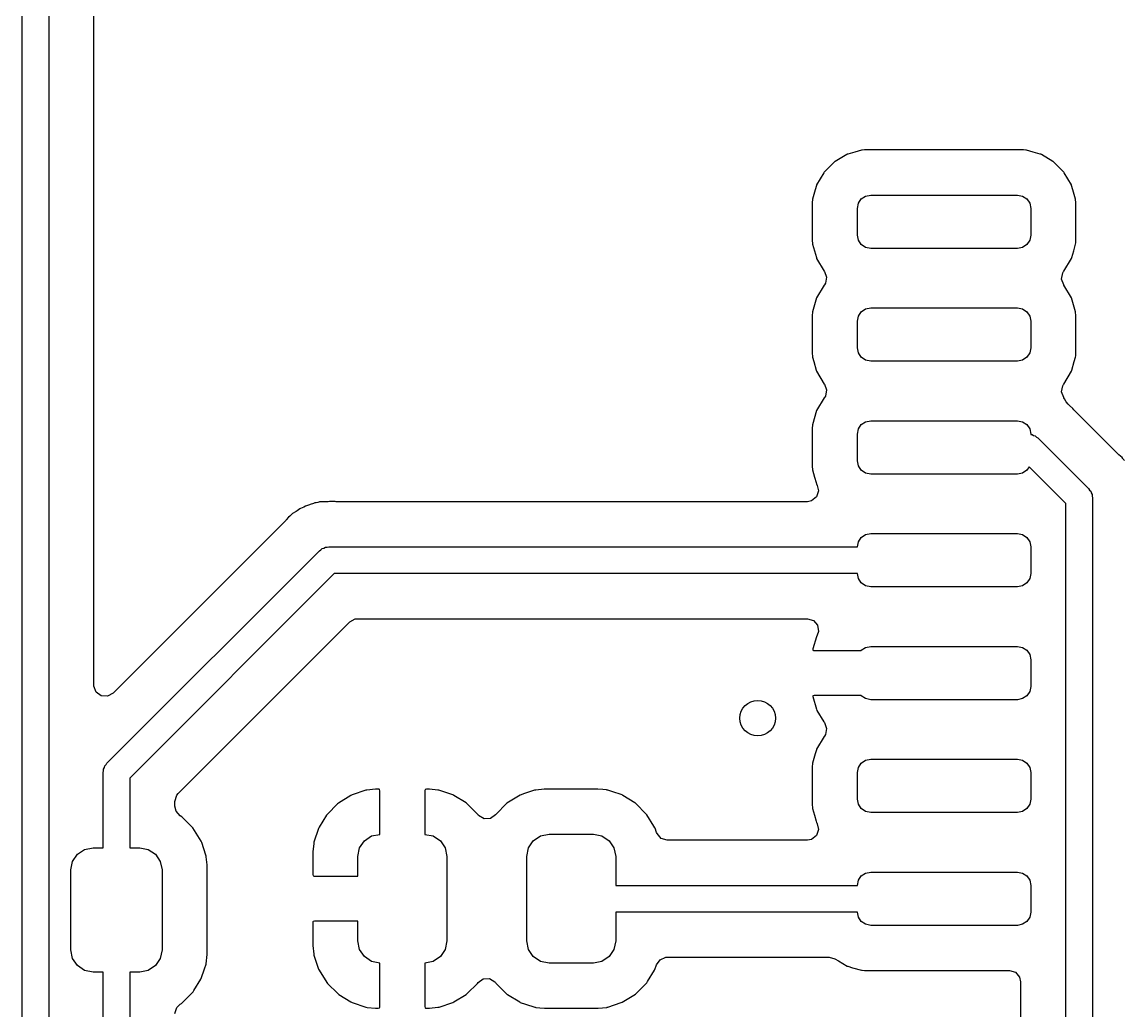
# Model space of a CAD drawing. Extents: x 51 to 243, y -135 to -54.
# Drawn here: x 155.04 to 167.44, y -84.58 to -73.44 of the extents above; entities that cross this region are included whole.
import ezdxf

# ---------------------------------------------------------------- set-up
doc = ezdxf.new("R2010")
doc.units = 0
doc.layers.add('BLACK', color=7, linetype='CONTINUOUS')

msp = doc.modelspace()

# ---------------------------------------------------------------- linework, layer by layer
at = {"layer": 'BLACK', "linetype": 'CONTINUOUS'}
for p, q in [((155.044, -88.4048), (155.044, -63.0388)), ((155.344, -63.101), (155.344, -88.3427)), ((155.852, -80.91), (155.852, -63.3638)), ((164.49, -74.8864), (164.415, -74.9083)), ((164.497, -74.8859), (164.49, -74.8864)), ((164.525, -74.8837), (164.497, -74.8859)), ((164.497, -74.8859), (164.497, -74.8859)), ((164.527, -74.8835), (164.525, -74.8837)), ((164.525, -74.8837), (164.525, -74.8837)), ((166.311, -74.8835), (164.527, -74.8835)), ((166.313, -74.8837), (166.311, -74.8835)), ((166.341, -74.8859), (166.313, -74.8837)), ((166.313, -74.8837), (166.313, -74.8837)), ((166.348, -74.8864), (166.341, -74.8859)), ((166.341, -74.8859), (166.341, -74.8859)), ((166.423, -74.9083), (166.348, -74.8864)), ((164.194, -75.0135), (164.187, -75.0175)), ((164.324, -74.9369), (164.194, -75.0135)), ((164.194, -75.0135), (164.194, -75.0135)), ((164.33, -74.9329), (164.324, -74.9369)), ((164.324, -74.9369), (164.324, -74.9369)), ((164.338, -74.9306), (164.33, -74.9329)), ((164.415, -74.9083), (164.338, -74.9306)), ((164.338, -74.9306), (164.338, -74.9306)), ((166.5, -74.9306), (166.423, -74.9083)), ((166.508, -74.9329), (166.5, -74.9306)), ((166.5, -74.9306), (166.5, -74.9306)), ((166.514, -74.9369), (166.508, -74.9329)), ((166.644, -75.0135), (166.514, -74.9369)), ((166.514, -74.9369), (166.514, -74.9369)), ((166.651, -75.0175), (166.644, -75.0135)), ((166.644, -75.0135), (166.644, -75.0135)), ((164.07, -75.1352), (164.066, -75.142)), ((164.187, -75.0175), (164.07, -75.1352)), ((166.768, -75.1352), (166.651, -75.0175)), ((166.772, -75.142), (166.768, -75.1352)), ((164.026, -75.2096), (163.985, -75.2784)), ((164.066, -75.142), (164.026, -75.2096)), ((164.066, -75.142), (164.066, -75.142)), ((166.812, -75.2096), (166.772, -75.142)), ((166.772, -75.142), (166.772, -75.142)), ((166.853, -75.2784), (166.812, -75.2096)), ((163.968, -75.3349), (163.938, -75.4382)), ((163.983, -75.286), (163.968, -75.3349)), ((163.985, -75.2784), (163.983, -75.286)), ((163.983, -75.286), (163.983, -75.286)), ((166.855, -75.286), (166.853, -75.2784)), ((166.87, -75.3349), (166.855, -75.286)), ((166.855, -75.286), (166.855, -75.286)), ((166.9, -75.4382), (166.87, -75.3349)), ((163.936, -75.473), (163.935, -75.4755)), ((163.935, -75.4755), (163.935, -75.9085)), ((163.938, -75.4446), (163.936, -75.473)), ((163.938, -75.4382), (163.938, -75.4446)), ((163.938, -75.4446), (163.938, -75.4446)), ((164.444, -75.542), (164.455, -75.4846)), ((164.455, -75.4846), (164.488, -75.4359)), ((164.488, -75.4359), (164.537, -75.4034)), ((164.537, -75.4034), (164.594, -75.392)), ((164.594, -75.392), (166.244, -75.392)), ((166.244, -75.392), (166.301, -75.4034)), ((166.301, -75.4034), (166.35, -75.4359)), ((166.35, -75.4359), (166.383, -75.4846)), ((166.383, -75.4846), (166.394, -75.542)), ((166.9, -75.4446), (166.9, -75.4382)), ((166.902, -75.473), (166.9, -75.4446)), ((166.9, -75.4446), (166.9, -75.4446)), ((166.903, -75.4755), (166.902, -75.473)), ((166.903, -75.9085), (166.903, -75.4755)), ((164.444, -75.842), (164.444, -75.542)), ((166.394, -75.542), (166.394, -75.842)), ((164.455, -75.8994), (164.444, -75.842)), ((166.394, -75.842), (166.383, -75.8994)), ((163.935, -75.9085), (163.936, -75.9109)), ((163.936, -75.9109), (163.936, -75.911)), ((163.936, -75.911), (163.937, -75.9279)), ((163.937, -75.9279), (163.938, -75.9458)), ((163.938, -75.9458), (163.96, -76.0187)), ((164.488, -75.9481), (164.455, -75.8994)), ((164.537, -75.9806), (164.488, -75.9481)), ((164.594, -75.992), (164.537, -75.9806)), ((166.244, -75.992), (164.594, -75.992)), ((166.301, -75.9806), (166.244, -75.992)), ((166.35, -75.9481), (166.301, -75.9806)), ((166.383, -75.8994), (166.35, -75.9481)), ((166.878, -76.0187), (166.9, -75.9458)), ((166.9, -75.9458), (166.901, -75.9279)), ((166.901, -75.9279), (166.902, -75.911)), ((166.902, -75.9109), (166.903, -75.9085)), ((166.902, -75.911), (166.902, -75.9109)), ((163.96, -76.0187), (163.982, -76.0966)), ((163.982, -76.0966), (163.985, -76.1056)), ((163.985, -76.1056), (164.07, -76.2488)), ((166.768, -76.2488), (166.853, -76.1056)), ((166.853, -76.1056), (166.856, -76.0966)), ((166.856, -76.0966), (166.878, -76.0187)), ((164.07, -76.2488), (164.072, -76.2515)), ((164.072, -76.2515), (164.098, -76.3159)), ((166.754, -76.2685), (166.765, -76.2527)), ((166.765, -76.2527), (166.768, -76.2488)), ((164.098, -76.3159), (164.084, -76.3855)), ((166.74, -76.3381), (166.754, -76.2685)), ((166.766, -76.4025), (166.74, -76.3381)), ((164.07, -76.4052), (163.985, -76.5484)), ((164.073, -76.4013), (164.07, -76.4052)), ((164.084, -76.3855), (164.073, -76.4013)), ((166.768, -76.4052), (166.766, -76.4025)), ((166.853, -76.5484), (166.768, -76.4052)), ((163.985, -76.5484), (163.938, -76.7082)), ((166.9, -76.7082), (166.853, -76.5484)), ((163.936, -76.743), (163.935, -76.7455)), ((163.935, -76.7455), (163.935, -77.1785)), ((163.938, -76.7146), (163.936, -76.743)), ((163.938, -76.7082), (163.938, -76.7146)), ((163.938, -76.7146), (163.938, -76.7146)), ((164.455, -76.7546), (164.488, -76.7059)), ((164.488, -76.7059), (164.537, -76.6734)), ((164.537, -76.6734), (164.594, -76.662)), ((164.594, -76.662), (166.244, -76.662)), ((166.244, -76.662), (166.301, -76.6734)), ((166.301, -76.6734), (166.35, -76.7059)), ((166.35, -76.7059), (166.383, -76.7546)), ((166.9, -76.7146), (166.9, -76.7082)), ((166.902, -76.743), (166.9, -76.7146)), ((166.9, -76.7146), (166.9, -76.7146)), ((166.903, -76.7455), (166.902, -76.743)), ((166.903, -77.1785), (166.903, -76.7455)), ((164.444, -76.812), (164.455, -76.7546)), ((164.444, -77.112), (164.444, -76.812)), ((166.383, -76.7546), (166.394, -76.812)), ((166.394, -76.812), (166.394, -77.112)), ((164.455, -77.1694), (164.444, -77.112)), ((166.394, -77.112), (166.383, -77.1694)), ((163.935, -77.1785), (163.936, -77.1809)), ((163.936, -77.1809), (163.936, -77.181)), ((163.936, -77.181), (163.937, -77.2024)), ((163.937, -77.2024), (163.938, -77.2158)), ((163.938, -77.2158), (163.953, -77.2644)), ((164.488, -77.2181), (164.455, -77.1694)), ((164.537, -77.2506), (164.488, -77.2181)), ((166.35, -77.2181), (166.301, -77.2506)), ((166.383, -77.1694), (166.35, -77.2181)), ((166.885, -77.2644), (166.9, -77.2158)), ((166.9, -77.2158), (166.901, -77.2024)), ((166.901, -77.2024), (166.902, -77.181)), ((166.902, -77.1809), (166.903, -77.1785)), ((166.902, -77.181), (166.902, -77.1809)), ((163.953, -77.2644), (163.981, -77.3628)), ((163.981, -77.3628), (163.985, -77.3756)), ((164.594, -77.262), (164.537, -77.2506)), ((166.244, -77.262), (164.594, -77.262)), ((166.301, -77.2506), (166.244, -77.262)), ((166.853, -77.3756), (166.857, -77.3628)), ((166.857, -77.3628), (166.885, -77.2644)), ((163.985, -77.3756), (164.07, -77.5188)), ((166.768, -77.5188), (166.853, -77.3756)), ((164.07, -77.5188), (164.072, -77.5215)), ((164.072, -77.5215), (164.098, -77.5859)), ((164.098, -77.5859), (164.084, -77.6555)), ((166.74, -77.6081), (166.754, -77.5385)), ((166.766, -77.6725), (166.74, -77.6081)), ((166.754, -77.5385), (166.765, -77.5227)), ((166.765, -77.5227), (166.768, -77.5188)), ((164.07, -77.6752), (163.985, -77.8184)), ((164.073, -77.6713), (164.07, -77.6752)), ((164.084, -77.6555), (164.073, -77.6713)), ((166.768, -77.6752), (166.766, -77.6725)), ((166.774, -77.6849), (166.768, -77.6752)), ((166.795, -77.7202), (166.774, -77.6849)), ((166.814, -77.7452), (166.795, -77.7202)), ((163.985, -77.8184), (163.938, -77.9782)), ((166.827, -77.7576), (166.814, -77.7452)), ((166.83, -77.7604), (166.827, -77.7576)), ((166.867, -77.7953), (166.83, -77.7604)), ((166.881, -77.8089), (166.867, -77.7953)), ((166.886, -77.8156), (166.881, -77.8089)), ((166.894, -77.8244), (166.886, -77.8156)), ((166.886, -77.8156), (166.886, -77.8156)), ((167.378, -78.3092), (166.894, -77.8244)), ((163.938, -77.9846), (163.936, -78.0106)), ((163.938, -77.9782), (163.938, -77.9846)), ((163.938, -77.9846), (163.938, -77.9846)), ((164.455, -78.0246), (164.488, -77.9759)), ((164.488, -77.9759), (164.537, -77.9434)), ((164.537, -77.9434), (164.594, -77.932)), ((164.594, -77.932), (166.244, -77.932)), ((166.244, -77.932), (166.301, -77.9434)), ((166.301, -77.9434), (166.35, -77.9759)), ((166.35, -77.9759), (166.383, -78.0246)), ((163.936, -78.0106), (163.935, -78.0155)), ((163.935, -78.0155), (163.935, -78.4485)), ((164.444, -78.082), (164.455, -78.0246)), ((164.444, -78.382), (164.444, -78.082)), ((166.383, -78.0246), (166.394, -78.082)), ((166.394, -78.082), (166.394, -78.0871)), ((166.394, -78.0871), (166.409, -78.0871)), ((166.409, -78.0871), (166.426, -78.097)), ((166.426, -78.097), (166.445, -78.1021)), ((166.445, -78.1021), (166.459, -78.1161)), ((166.459, -78.1161), (166.476, -78.1259)), ((166.476, -78.1259), (167.045, -78.6949)), ((167.387, -78.3172), (167.378, -78.3092)), ((167.423, -78.3466), (167.387, -78.3172)), ((167.431, -78.358), (167.423, -78.3466)), ((167.435, -78.364), (167.431, -78.358)), ((167.448, -78.379), (167.435, -78.364)), ((163.935, -78.4485), (163.936, -78.4509)), ((163.936, -78.4509), (163.936, -78.451)), ((163.936, -78.451), (163.938, -78.4764)), ((163.938, -78.4764), (163.938, -78.4858)), ((163.938, -78.4858), (163.962, -78.567)), ((164.455, -78.4394), (164.444, -78.382)), ((164.488, -78.4881), (164.455, -78.4394)), ((164.537, -78.5206), (164.488, -78.4881)), ((166.35, -78.4881), (166.301, -78.5206)), ((166.376, -78.4498), (166.35, -78.4881)), ((166.789, -78.8631), (166.376, -78.4498)), ((163.962, -78.567), (163.98, -78.6286)), ((164.594, -78.532), (164.537, -78.5206)), ((166.244, -78.532), (164.594, -78.532)), ((166.301, -78.5206), (166.244, -78.532)), ((163.98, -78.6286), (163.985, -78.6456)), ((164.007, -78.7222), (163.984, -78.7895)), ((163.985, -78.6456), (163.989, -78.6534)), ((163.989, -78.6534), (163.99, -78.6542)), ((163.99, -78.6542), (163.992, -78.6597)), ((163.992, -78.6597), (163.991, -78.6601)), ((163.991, -78.6601), (164.007, -78.7222)), ((167.045, -78.6949), (167.055, -78.712)), ((167.055, -78.712), (167.069, -78.726)), ((167.069, -78.726), (167.074, -78.7451)), ((158.331, -78.8591), (158.324, -78.862)), ((158.339, -78.8581), (158.331, -78.8591)), ((158.345, -78.8573), (158.339, -78.8581)), ((158.339, -78.8581), (158.339, -78.8581)), ((158.352, -78.8564), (158.345, -78.8573)), ((158.372, -78.8524), (158.352, -78.8564)), ((158.382, -78.8493), (158.372, -78.8524)), ((158.385, -78.8486), (158.382, -78.8493)), ((158.392, -78.8464), (158.385, -78.8486)), ((158.385, -78.8486), (158.385, -78.8486)), ((158.438, -78.845), (158.392, -78.8464)), ((158.45, -78.8441), (158.438, -78.845)), ((158.455, -78.8435), (158.45, -78.8441)), ((158.484, -78.8435), (158.455, -78.8435)), ((158.488, -78.8434), (158.484, -78.8435)), ((158.503, -78.8429), (158.488, -78.8434)), ((158.558, -78.8412), (158.503, -78.8429)), ((158.566, -78.8429), (158.558, -78.8412)), ((158.578, -78.8435), (158.566, -78.8429)), ((158.566, -78.8429), (158.566, -78.8429)), ((163.881, -78.8435), (158.578, -78.8435)), ((163.929, -78.834), (163.881, -78.8435)), ((163.984, -78.7895), (163.929, -78.834)), ((167.074, -78.7451), (167.084, -78.7622)), ((167.084, -78.7622), (167.084, -78.7819)), ((167.084, -78.7819), (167.089, -78.801)), ((167.089, -78.801), (167.089, -85.762)), ((158.089, -78.9775), (158.074, -78.9927)), ((158.129, -78.954), (158.089, -78.9775)), ((158.139, -78.9475), (158.129, -78.954)), ((158.17, -78.925), (158.139, -78.9475)), ((158.176, -78.9204), (158.17, -78.925)), ((158.17, -78.925), (158.17, -78.925)), ((158.196, -78.9125), (158.176, -78.9204)), ((158.214, -78.9038), (158.196, -78.9125)), ((158.232, -78.8929), (158.214, -78.9038)), ((158.277, -78.88), (158.232, -78.8929)), ((158.288, -78.8761), (158.277, -78.88)), ((158.324, -78.862), (158.288, -78.8761)), ((158.324, -78.862), (158.324, -78.862)), ((166.789, -85.762), (166.789, -78.8631)), ((158.004, -79.0625), (156.068, -80.9991)), ((158.012, -79.0538), (158.004, -79.0625)), ((158.018, -79.0466), (158.012, -79.0538)), ((158.042, -79.0182), (158.018, -79.0466)), ((158.059, -79.0055), (158.042, -79.0182)), ((158.074, -78.9927), (158.059, -79.0055)), ((164.488, -79.2459), (164.537, -79.2134)), ((164.537, -79.2134), (164.594, -79.202)), ((164.594, -79.202), (166.244, -79.202)), ((166.244, -79.202), (166.301, -79.2134)), ((166.301, -79.2134), (166.35, -79.2459)), ((158.477, -79.3571), (158.496, -79.352)), ((158.496, -79.352), (164.444, -79.352)), ((164.444, -79.352), (164.455, -79.2946)), ((164.455, -79.2946), (164.488, -79.2459)), ((166.35, -79.2459), (166.383, -79.2946)), ((166.383, -79.2946), (166.394, -79.352)), ((166.394, -79.352), (166.394, -79.652)), ((156, -81.7854), (158.39, -79.3959)), ((158.39, -79.3959), (158.407, -79.3861)), ((158.407, -79.3861), (158.421, -79.3721)), ((158.421, -79.3721), (158.44, -79.367)), ((158.44, -79.367), (158.457, -79.3571)), ((158.457, -79.3571), (158.477, -79.3571)), ((158.558, -79.652), (156.256, -81.9536)), ((164.444, -79.652), (158.558, -79.652)), ((164.455, -79.7094), (164.444, -79.652)), ((164.488, -79.7581), (164.455, -79.7094)), ((166.383, -79.7094), (166.35, -79.7581)), ((166.394, -79.652), (166.383, -79.7094)), ((164.537, -79.7906), (164.488, -79.7581)), ((164.594, -79.802), (164.537, -79.7906)), ((166.244, -79.802), (164.594, -79.802)), ((166.301, -79.7906), (166.244, -79.802)), ((166.35, -79.7581), (166.301, -79.7906)), ((156.802, -82.1274), (158.732, -80.1974)), ((158.732, -80.1974), (158.794, -80.1634)), ((158.794, -80.1634), (158.821, -80.1605)), ((158.821, -80.1605), (163.882, -80.1605)), ((163.882, -80.1605), (163.95, -80.1805)), ((163.95, -80.1805), (163.996, -80.2342)), ((163.991, -80.3484), (163.99, -80.3506)), ((163.993, -80.3445), (163.991, -80.3484)), ((164.006, -80.3044), (163.992, -80.3444)), ((163.992, -80.3444), (163.993, -80.3445)), ((163.996, -80.2342), (164.006, -80.3044)), ((163.983, -80.3662), (163.944, -80.5006)), ((163.989, -80.3518), (163.983, -80.3662)), ((163.99, -80.3506), (163.989, -80.3518)), ((164.537, -80.4834), (164.594, -80.472)), ((164.594, -80.472), (166.244, -80.472)), ((166.244, -80.472), (166.301, -80.4834)), ((163.944, -80.5006), (163.944, -80.5147)), ((163.944, -80.5147), (163.951, -80.518)), ((163.951, -80.518), (164.487, -80.518)), ((164.487, -80.518), (164.488, -80.5159)), ((164.488, -80.5159), (164.537, -80.4834)), ((166.301, -80.4834), (166.35, -80.5159)), ((166.35, -80.5159), (166.383, -80.5646)), ((166.383, -80.5646), (166.394, -80.622)), ((166.394, -80.622), (166.394, -80.922)), ((155.853, -80.919), (155.852, -80.91)), ((155.878, -80.9856), (155.853, -80.919)), ((166.394, -80.922), (166.383, -80.9794)), ((155.934, -81.0281), (155.878, -80.9856)), ((156.005, -81.0332), (155.934, -81.0281)), ((156.068, -80.9991), (156.005, -81.0332)), ((163.944, -81.03), (163.942, -81.0379)), ((163.942, -81.0379), (163.983, -81.1778)), ((163.957, -81.026), (163.944, -81.03)), ((164.487, -81.026), (163.957, -81.026)), ((164.488, -81.0281), (164.487, -81.026)), ((164.537, -81.0606), (164.488, -81.0281)), ((164.594, -81.072), (164.537, -81.0606)), ((166.244, -81.072), (164.594, -81.072)), ((166.301, -81.0606), (166.244, -81.072)), ((166.35, -81.0281), (166.301, -81.0606)), ((166.383, -80.9794), (166.35, -81.0281)), ((163.983, -81.1778), (163.989, -81.1922)), ((163.989, -81.1922), (164.066, -81.3217)), ((164.066, -81.3217), (164.072, -81.3294)), ((164.072, -81.3294), (164.098, -81.3954)), ((164.098, -81.3954), (164.084, -81.4651)), ((164.07, -81.4852), (163.985, -81.6284)), ((164.074, -81.4812), (164.07, -81.4852)), ((164.084, -81.4651), (164.074, -81.4812)), ((163.969, -81.6821), (163.938, -81.7882)), ((163.983, -81.636), (163.969, -81.6821)), ((163.985, -81.6284), (163.983, -81.636)), ((163.983, -81.636), (163.983, -81.636)), ((155.962, -81.8527), (155.971, -81.8356)), ((155.971, -81.8356), (155.977, -81.8165)), ((155.977, -81.8165), (155.991, -81.8025)), ((155.991, -81.8025), (156, -81.7854)), ((163.936, -81.823), (163.935, -81.8255)), ((163.935, -81.8255), (163.935, -82.2585)), ((163.938, -81.7946), (163.936, -81.823)), ((163.938, -81.7882), (163.938, -81.7946)), ((163.938, -81.7946), (163.938, -81.7946)), ((164.444, -81.892), (164.455, -81.8346)), ((164.455, -81.8346), (164.488, -81.7859)), ((164.488, -81.7859), (164.537, -81.7534)), ((164.537, -81.7534), (164.594, -81.742)), ((164.594, -81.742), (166.244, -81.742)), ((166.244, -81.742), (166.301, -81.7534)), ((166.301, -81.7534), (166.35, -81.7859)), ((166.35, -81.7859), (166.383, -81.8346)), ((166.383, -81.8346), (166.394, -81.892)), ((155.957, -81.8915), (155.962, -81.8724)), ((155.957, -82.739), (155.957, -81.8915)), ((155.962, -81.8724), (155.962, -81.8527)), ((156.256, -81.9536), (156.256, -82.739)), ((164.444, -82.192), (164.444, -81.892)), ((166.394, -81.892), (166.394, -82.192)), ((159.02, -82.0793), (158.925, -82.0893)), ((159.027, -82.079), (159.02, -82.0793)), ((159.056, -82.079), (159.027, -82.079)), ((159.064, -82.0807), (159.056, -82.079)), ((159.066, -82.0819), (159.064, -82.0807)), ((159.07, -82.0971), (159.066, -82.0819)), ((159.581, -82.0835), (159.58, -82.0849)), ((159.596, -82.079), (159.581, -82.0835)), ((159.621, -82.079), (159.596, -82.079)), ((159.628, -82.0793), (159.621, -82.079)), ((159.722, -82.089), (159.628, -82.0793)), ((160.92, -82.0788), (160.825, -82.0888)), ((160.924, -82.0785), (160.92, -82.0788)), ((160.92, -82.0788), (160.92, -82.0788)), ((161.524, -82.0785), (160.924, -82.0785)), ((161.579, -82.0841), (161.524, -82.0785)), ((161.622, -82.0885), (161.579, -82.0841)), ((156.765, -82.2164), (156.785, -82.1483)), ((156.785, -82.1483), (156.802, -82.1274)), ((158.744, -82.1498), (158.606, -82.2351)), ((158.757, -82.1436), (158.744, -82.1498)), ((158.911, -82.0921), (158.757, -82.1436)), ((158.925, -82.0893), (158.911, -82.0921)), ((159.07, -82.5878), (159.07, -82.0971)), ((159.58, -82.0849), (159.578, -82.0925)), ((159.578, -82.0925), (159.578, -82.5878)), ((159.735, -82.0919), (159.722, -82.089)), ((159.89, -82.143), (159.735, -82.0919)), ((159.903, -82.1492), (159.89, -82.143)), ((160.041, -82.2342), (159.903, -82.1492)), ((160.65, -82.1454), (160.5, -82.2385)), ((160.698, -82.1296), (160.65, -82.1454)), ((160.811, -82.0917), (160.698, -82.1296)), ((160.818, -82.0895), (160.811, -82.0917)), ((160.811, -82.0917), (160.811, -82.0917)), ((160.825, -82.0888), (160.818, -82.0895)), ((160.825, -82.0888), (160.825, -82.0888)), ((161.629, -82.0892), (161.622, -82.0885)), ((161.622, -82.0885), (161.622, -82.0885)), ((161.635, -82.0914), (161.629, -82.0892)), ((161.68, -82.1061), (161.635, -82.0914)), ((161.635, -82.0914), (161.635, -82.0914)), ((161.797, -82.1449), (161.68, -82.1061)), ((161.803, -82.1487), (161.797, -82.1449)), ((161.941, -82.2339), (161.803, -82.1487)), ((161.803, -82.1487), (161.803, -82.1487)), ((164.455, -82.2494), (164.444, -82.192)), ((166.394, -82.192), (166.383, -82.2494)), ((156.765, -82.2717), (156.765, -82.2164)), ((156.777, -82.3262), (156.765, -82.2717)), ((156.825, -82.379), (156.777, -82.3262)), ((158.595, -82.2441), (158.48, -82.3588)), ((158.606, -82.2351), (158.595, -82.2441)), ((160.052, -82.2433), (160.041, -82.2342)), ((160.167, -82.3578), (160.052, -82.2433)), ((160.5, -82.2385), (160.375, -82.3637)), ((161.947, -82.2377), (161.941, -82.2339)), ((162.072, -82.3627), (161.947, -82.2377)), ((163.935, -82.2585), (163.936, -82.2609)), ((163.936, -82.2609), (163.936, -82.261)), ((163.936, -82.261), (163.937, -82.2814)), ((163.937, -82.2814), (163.938, -82.2958)), ((163.938, -82.2958), (163.96, -82.3702)), ((164.488, -82.2981), (164.455, -82.2494)), ((164.537, -82.3306), (164.488, -82.2981)), ((164.594, -82.342), (164.537, -82.3306)), ((166.301, -82.3306), (166.244, -82.342)), ((166.35, -82.2981), (166.301, -82.3306)), ((166.383, -82.2494), (166.35, -82.2981)), ((156.842, -82.3897), (156.825, -82.379)), ((156.967, -82.5147), (156.842, -82.3897)), ((158.471, -82.3702), (158.386, -82.5082)), ((158.48, -82.3588), (158.471, -82.3702)), ((160.175, -82.3679), (160.167, -82.3578)), ((160.182, -82.3764), (160.175, -82.3679)), ((160.244, -82.4121), (160.182, -82.3764)), ((160.315, -82.4088), (160.244, -82.4121)), ((160.372, -82.3682), (160.315, -82.4088)), ((160.375, -82.3637), (160.372, -82.3682)), ((162.076, -82.3689), (162.072, -82.3627)), ((162.154, -82.4945), (162.076, -82.3689)), ((163.96, -82.3702), (163.98, -82.4381)), ((163.98, -82.4381), (163.985, -82.4556)), ((163.985, -82.4556), (163.989, -82.4634)), ((166.244, -82.342), (164.594, -82.342)), ((157.061, -82.6651), (156.967, -82.5147)), ((158.38, -82.5214), (158.329, -82.6757)), ((158.386, -82.5082), (158.38, -82.5214)), ((162.166, -82.5131), (162.154, -82.4945)), ((162.168, -82.52), (162.166, -82.5131)), ((162.184, -82.5674), (162.168, -82.52)), ((162.168, -82.52), (162.168, -82.52)), ((162.189, -82.5798), (162.184, -82.5674)), ((162.235, -82.6335), (162.189, -82.5798)), ((164.007, -82.5322), (163.984, -82.5995)), ((163.989, -82.4634), (163.99, -82.4642)), ((163.99, -82.4642), (163.992, -82.4697)), ((163.992, -82.4697), (163.991, -82.4701)), ((163.991, -82.4701), (164.007, -82.5322)), ((157.066, -82.6808), (157.061, -82.6651)), ((157.113, -82.8225), (157.066, -82.6808)), ((158.326, -82.6891), (158.316, -82.7834)), ((158.329, -82.6757), (158.326, -82.6891)), ((158.843, -82.7413), (158.897, -82.6602)), ((158.897, -82.6602), (158.978, -82.606)), ((158.978, -82.606), (159.07, -82.5878)), ((159.578, -82.5878), (159.67, -82.606)), ((159.67, -82.606), (159.751, -82.6602)), ((159.751, -82.6602), (159.805, -82.7413)), ((160.743, -82.7413), (160.797, -82.6602)), ((160.797, -82.6602), (160.878, -82.606)), ((160.878, -82.606), (160.974, -82.587)), ((160.974, -82.587), (161.474, -82.587)), ((161.474, -82.587), (161.57, -82.606)), ((161.57, -82.606), (161.651, -82.6602)), ((161.651, -82.6602), (161.705, -82.7413)), ((162.303, -82.6535), (162.235, -82.6335)), ((163.881, -82.6535), (162.303, -82.6535)), ((163.929, -82.644), (163.881, -82.6535)), ((163.984, -82.5995), (163.929, -82.644)), ((155.613, -82.8933), (155.667, -82.8122)), ((155.667, -82.8122), (155.748, -82.758)), ((155.748, -82.758), (155.844, -82.739)), ((155.844, -82.739), (155.957, -82.739)), ((156.256, -82.739), (156.369, -82.739)), ((156.369, -82.739), (156.465, -82.758)), ((156.465, -82.758), (156.546, -82.8122)), ((156.546, -82.8122), (156.6, -82.8933)), ((157.117, -82.8328), (157.113, -82.8225)), ((158.316, -82.7834), (158.316, -82.7899)), ((158.316, -82.7899), (158.316, -83.0399)), ((158.824, -82.837), (158.843, -82.7413)), ((159.805, -82.7413), (159.824, -82.837)), ((160.724, -82.837), (160.743, -82.7413)), ((161.705, -82.7413), (161.724, -82.837)), ((155.594, -82.989), (155.613, -82.8933)), ((156.6, -82.8933), (156.619, -82.989)), ((157.117, -82.8397), (157.117, -82.8328)), ((157.127, -82.9312), (157.117, -82.8397)), ((157.117, -82.8397), (157.117, -82.8397)), ((157.127, -82.9386), (157.127, -82.9312)), ((157.127, -83.9394), (157.127, -82.9386)), ((158.824, -83.058), (158.824, -82.837)), ((159.824, -82.837), (159.824, -83.787)), ((160.724, -83.787), (160.724, -82.837)), ((161.724, -82.837), (161.724, -83.162)), ((155.594, -83.889), (155.594, -82.989)), ((156.619, -82.989), (156.619, -83.889)), ((158.316, -83.0399), (158.32, -83.0551)), ((158.32, -83.0551), (158.322, -83.0563)), ((158.322, -83.0563), (158.33, -83.058)), ((158.33, -83.058), (158.824, -83.058)), ((164.455, -83.1046), (164.488, -83.0559)), ((164.488, -83.0559), (164.537, -83.0234)), ((164.537, -83.0234), (164.594, -83.012)), ((164.594, -83.012), (166.244, -83.012)), ((166.244, -83.012), (166.301, -83.0234)), ((166.301, -83.0234), (166.35, -83.0559)), ((166.35, -83.0559), (166.383, -83.1046)), ((161.724, -83.162), (164.444, -83.162)), ((164.444, -83.162), (164.455, -83.1046)), ((166.383, -83.1046), (166.394, -83.162)), ((166.394, -83.162), (166.394, -83.462)), ((158.318, -83.5719), (158.316, -83.5795)), ((158.319, -83.5705), (158.318, -83.5719)), ((158.334, -83.566), (158.319, -83.5705)), ((158.824, -83.566), (158.334, -83.566)), ((158.824, -83.787), (158.824, -83.566)), ((164.444, -83.462), (161.724, -83.462)), ((161.724, -83.462), (161.724, -83.787)), ((164.455, -83.5194), (164.444, -83.462)), ((164.488, -83.5681), (164.455, -83.5194)), ((164.537, -83.6006), (164.488, -83.5681)), ((166.35, -83.5681), (166.301, -83.6006)), ((166.383, -83.5194), (166.35, -83.5681)), ((166.394, -83.462), (166.383, -83.5194)), ((158.316, -83.5795), (158.316, -83.8341)), ((164.594, -83.612), (164.537, -83.6006)), ((166.244, -83.612), (164.594, -83.612)), ((166.301, -83.6006), (166.244, -83.612)), ((158.843, -83.8827), (158.824, -83.787)), ((159.824, -83.787), (159.805, -83.8827)), ((160.743, -83.8827), (160.724, -83.787)), ((161.724, -83.787), (161.705, -83.8827)), ((155.613, -83.9847), (155.594, -83.889)), ((156.619, -83.889), (156.6, -83.9847)), ((157.117, -84.0439), (157.127, -83.9394)), ((158.316, -83.8341), (158.316, -83.8406)), ((158.316, -83.8406), (158.326, -83.9362)), ((158.326, -83.9362), (158.329, -83.9496)), ((158.897, -83.9638), (158.843, -83.8827)), ((159.805, -83.8827), (159.751, -83.9638)), ((160.797, -83.9638), (160.743, -83.8827)), ((161.705, -83.8827), (161.651, -83.9638)), ((155.667, -84.0658), (155.613, -83.9847)), ((155.748, -84.12), (155.667, -84.0658)), ((156.546, -84.0658), (156.465, -84.12)), ((156.6, -83.9847), (156.546, -84.0658)), ((157.097, -84.1033), (157.115, -84.0504)), ((157.115, -84.0504), (157.117, -84.0439)), ((157.115, -84.0504), (157.115, -84.0504)), ((158.329, -83.9496), (158.381, -84.1038)), ((158.978, -84.018), (158.897, -83.9638)), ((159.07, -84.0362), (158.978, -84.018)), ((159.07, -84.5315), (159.07, -84.0362)), ((159.67, -84.018), (159.578, -84.0362)), ((159.578, -84.0362), (159.578, -84.5269)), ((159.751, -83.9638), (159.67, -84.018)), ((160.878, -84.018), (160.797, -83.9638)), ((160.974, -84.037), (160.878, -84.018)), ((161.474, -84.037), (160.974, -84.037)), ((161.57, -84.018), (161.474, -84.037)), ((161.651, -83.9638), (161.57, -84.018)), ((162.166, -84.1097), (162.184, -84.0568)), ((162.184, -84.0568), (162.224, -83.9985)), ((162.224, -83.9985), (162.29, -83.9712)), ((162.29, -83.9712), (162.303, -83.9705)), ((162.303, -83.9705), (164.126, -83.9705)), ((164.126, -83.9705), (164.19, -83.988)), ((164.19, -83.988), (164.233, -84.0134)), ((164.233, -84.0134), (164.33, -84.0711)), ((155.844, -84.139), (155.748, -84.12)), ((155.957, -84.139), (155.844, -84.139)), ((155.957, -87.057), (155.957, -84.139)), ((156.369, -84.139), (156.256, -84.139)), ((156.256, -84.139), (156.256, -87.057)), ((156.465, -84.12), (156.369, -84.139)), ((157.061, -84.2117), (157.097, -84.1033)), ((158.381, -84.1038), (158.387, -84.117)), ((158.387, -84.117), (158.472, -84.2548)), ((162.083, -84.2441), (162.162, -84.116)), ((162.162, -84.116), (162.166, -84.1097)), ((162.162, -84.116), (162.162, -84.116)), ((164.33, -84.0711), (164.338, -84.0734)), ((164.338, -84.0734), (164.338, -84.0734)), ((164.338, -84.0734), (164.39, -84.0885)), ((164.39, -84.0885), (164.49, -84.1176)), ((164.49, -84.1176), (164.497, -84.1181)), ((164.497, -84.1181), (164.497, -84.1181)), ((164.497, -84.1181), (164.525, -84.1203)), ((164.525, -84.1203), (164.525, -84.1203)), ((164.525, -84.1203), (164.527, -84.1205)), ((164.527, -84.1205), (166.154, -84.1205)), ((166.154, -84.1205), (166.223, -84.1405)), ((166.223, -84.1405), (166.269, -84.1942)), ((156.979, -84.3454), (157.057, -84.218)), ((157.057, -84.218), (157.061, -84.2117)), ((157.057, -84.218), (157.057, -84.218)), ((158.472, -84.2548), (158.481, -84.2662)), ((158.481, -84.2662), (158.596, -84.3807)), ((160.053, -84.3799), (160.168, -84.2652)), ((160.168, -84.2652), (160.175, -84.2562)), ((160.175, -84.2562), (160.233, -84.2152)), ((160.233, -84.2152), (160.304, -84.2119)), ((160.304, -84.2119), (160.365, -84.2476)), ((160.365, -84.2476), (160.372, -84.2554)), ((160.372, -84.2554), (160.376, -84.2613)), ((160.376, -84.2613), (160.381, -84.2665)), ((160.381, -84.2665), (160.387, -84.2728)), ((160.387, -84.2728), (160.501, -84.3863)), ((161.948, -84.3855), (162.073, -84.2603)), ((162.073, -84.2603), (162.083, -84.2441)), ((166.269, -84.1942), (166.28, -84.2465)), ((166.28, -84.2465), (166.28, -85.3026)), ((156.85, -84.4809), (156.928, -84.4026)), ((156.928, -84.4026), (156.968, -84.3623)), ((156.968, -84.3623), (156.979, -84.3454)), ((158.596, -84.3807), (158.607, -84.3898)), ((158.607, -84.3898), (158.745, -84.4748)), ((159.904, -84.4742), (160.042, -84.3889)), ((160.042, -84.3889), (160.053, -84.3799)), ((160.501, -84.3863), (160.507, -84.3901)), ((160.507, -84.3901), (160.507, -84.3901)), ((160.507, -84.3901), (160.644, -84.4748)), ((161.798, -84.4785), (161.948, -84.3855)), ((156.765, -84.6062), (156.785, -84.538)), ((156.785, -84.538), (156.825, -84.499)), ((156.825, -84.499), (156.837, -84.4913)), ((156.837, -84.4913), (156.843, -84.4875)), ((156.837, -84.4913), (156.837, -84.4913)), ((156.843, -84.4875), (156.85, -84.4809)), ((158.745, -84.4748), (158.758, -84.481)), ((158.758, -84.481), (158.913, -84.5321)), ((158.913, -84.5321), (158.926, -84.535)), ((158.926, -84.535), (159.02, -84.5447)), ((159.02, -84.5447), (159.027, -84.545)), ((159.027, -84.545), (159.052, -84.545)), ((159.052, -84.545), (159.067, -84.5405)), ((159.067, -84.5405), (159.068, -84.5391)), ((159.068, -84.5391), (159.07, -84.5315)), ((159.578, -84.5269), (159.582, -84.5421)), ((159.582, -84.5421), (159.584, -84.5433)), ((159.584, -84.5433), (159.592, -84.545)), ((159.592, -84.545), (159.621, -84.545)), ((159.621, -84.545), (159.628, -84.5447)), ((159.628, -84.5447), (159.723, -84.5347)), ((159.723, -84.5347), (159.737, -84.5319)), ((159.737, -84.5319), (159.891, -84.4804)), ((159.891, -84.4804), (159.904, -84.4742)), ((160.644, -84.4748), (160.651, -84.4791)), ((160.651, -84.4791), (160.709, -84.4981)), ((160.709, -84.4981), (160.813, -84.5326)), ((160.813, -84.5326), (160.813, -84.5326)), ((160.813, -84.5326), (160.819, -84.5348)), ((160.819, -84.5348), (160.826, -84.5355)), ((160.826, -84.5355), (160.826, -84.5355)), ((160.826, -84.5355), (160.869, -84.5399)), ((160.869, -84.5399), (160.924, -84.5455)), ((160.924, -84.5455), (161.524, -84.5455)), ((161.524, -84.5455), (161.528, -84.5452)), ((161.528, -84.5452), (161.623, -84.5352)), ((161.528, -84.5452), (161.528, -84.5452)), ((161.623, -84.5352), (161.63, -84.5345)), ((161.623, -84.5352), (161.623, -84.5352)), ((161.63, -84.5345), (161.637, -84.5323)), ((161.637, -84.5323), (161.787, -84.4823)), ((161.637, -84.5323), (161.637, -84.5323)), ((161.787, -84.4823), (161.798, -84.4785))]:
    msp.add_line(p, q, dxfattribs=at)
at = {"layer": 'BLACK'}
msp.add_circle((163.322, -81.28), 0.2, dxfattribs=at)

doc.saveas('drawing.dxf')
